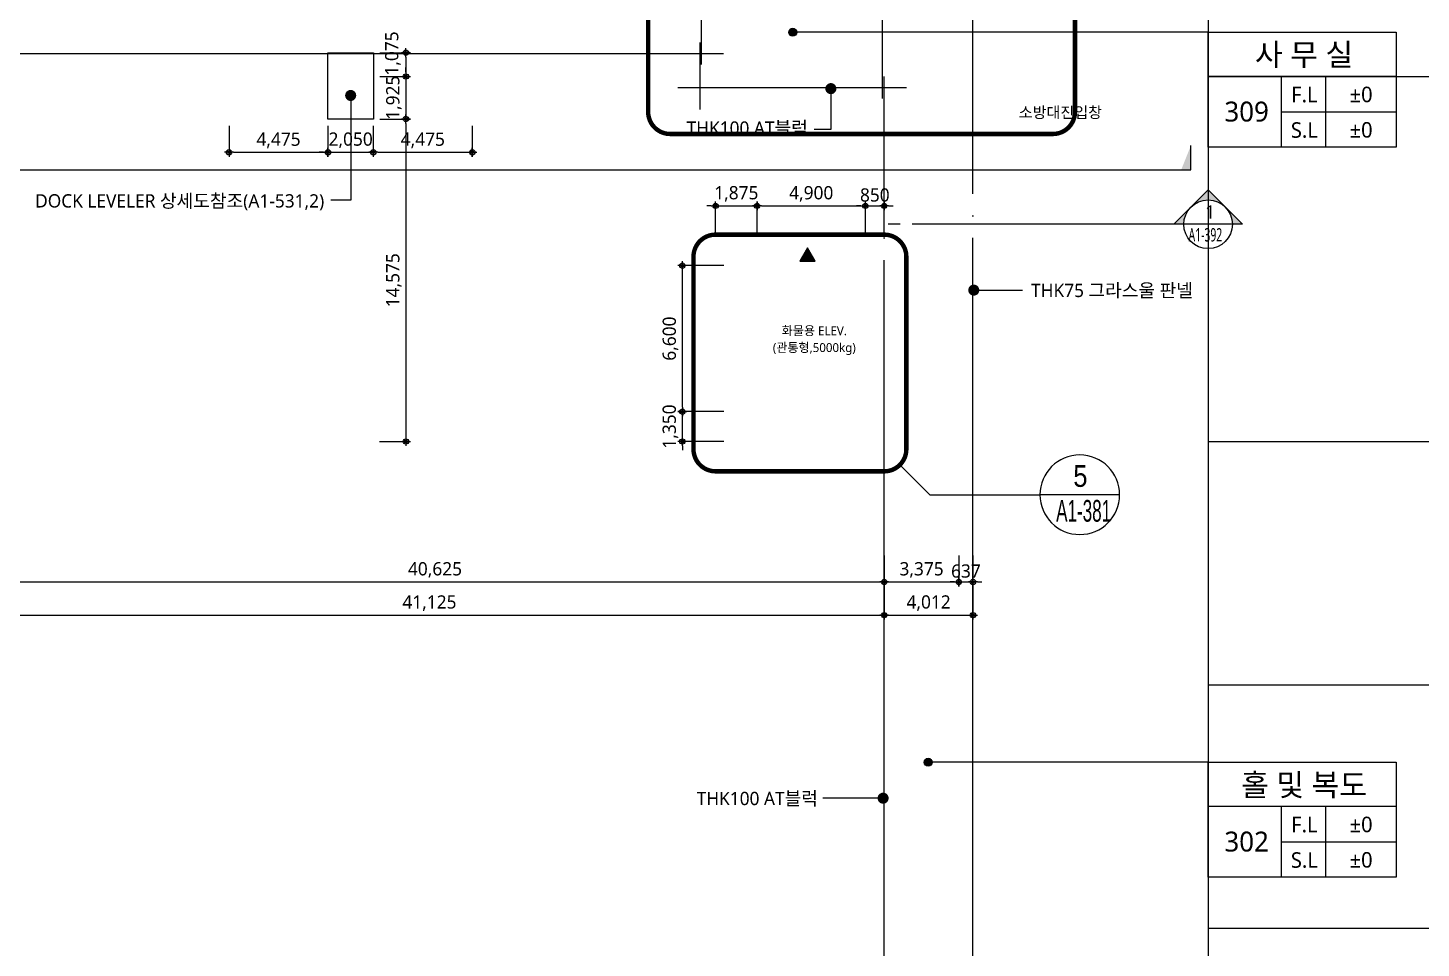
# Model space of a CAD drawing. Header units: millimetres. Extents: x 45782458 to 46215946, y 191740 to 1509539.
# Drawn here: x 46089677 to 46152674, y 676448 to 718048 of the extents above; entities that cross this region are included whole.
import ezdxf
from ezdxf.enums import TextEntityAlignment as Align

# ---------------------------------------------------------------- set-up
doc = ezdxf.new("R2010")
doc.units = ezdxf.units.MM
doc.header["$LTSCALE"] = 1000
doc.header["$MEASUREMENT"] = 0
doc.header["$PDSIZE"] = -10
doc.linetypes.add('CEN', pattern=[62, 60, -1, 0, -1])
doc.linetypes.add('SYM$0$DASHDOT', pattern=[1, 0.5, -0.25, 0, -0.25])
doc.layers.get('0').update_dxf_attribs({"linetype": 'CONTINUOUS'})
doc.layers.get('Defpoints').update_dxf_attribs({"color": 171, "linetype": 'CONTINUOUS'})
for name, color, linetype in [('cen', 14, 'CONTINUOUS'), ('Center(AR)', 30, 'CEN'), ('DIM', 7, 'CONTINUOUS'), ('LED', 7, 'CONTINUOUS'), ('NDIM', 7, 'CONTINUOUS'), ('SYM', 7, 'CONTINUOUS'), ('TEXT(MIN)', 7, 'CONTINUOUS'), ('TEXT(노트)', 7, 'CONTINUOUS'), ('TEXT(실명)', 3, 'CONTINUOUS'), ('TEXT-기입', 6, 'CONTINUOUS'), ('TITLE', 7, 'CONTINUOUS'), ('구간정리', 6, 'CONTINUOUS'), ('구간정리-TEXT', 3, 'CONTINUOUS')]:
    doc.layers.add(name, color=color, linetype=linetype)
doc.styles.add('CGS', font='cgse', dxfattribs={"bigfont": 'cgs'})
doc.styles.add('SYM$0$ARIAL', font='arial.ttf')
doc.styles.add('SYM$0$돋움', font='', dxfattribs={"width": 0.9})
doc.styles.add('TE', font='malgun_0.ttf')
doc.styles.add('나눔바른고딕', font='NanumBarunGothic.ttf')
doc.styles.get('SYM$0$돋움').set_extended_font_data('Dotum')
doc.dimstyles.new('BA', dxfattribs={"dimscale": 500, "dimtxt": 3, "dimasz": 1, "dimexe": 1, "dimexo": 5, "dimgap": 0.9, "dimtad": 1, "dimdec": 0, "dimdsep": 46, "dimlunit": 6, "dimtxsty": 'TE', "dimblk": 'DDD', "dimcen": 2.5, "dimclrd": 256, "dimclre": 256, "dimclrt": 3, "dimazin": 2, "dimtfac": 1, "dimtdec": 0, "dimtix": 1, "dimtmove": 2, "dimatfit": 3, "dimldrblk": 'DDD', "dimfxl": 1, "dimtolj": 1, "dimtzin": 0, "dimarcsym": 2})
doc.dimstyles.new('NDIM 1200', dxfattribs={"dimscale": 500, "dimtxt": 3, "dimasz": 1, "dimexe": 2, "dimexo": 2, "dimgap": 1, "dimtad": 1, "dimdec": 0, "dimdsep": 46, "dimtxsty": 'CGS', "dimblk": 'DOT0', "dimcen": 1, "dimdle": 8, "dimclrd": 2, "dimclre": 2, "dimclrt": 2, "dimadec": 0, "dimazin": 0, "dimtfac": 1, "dimtdec": 0, "dimtix": 1, "dimtmove": 2, "dimatfit": 3, "dimldrblk": 'DOT0', "dimfxl": 1, "dimtolj": 1, "dimtzin": 0, "dimlwd": -1, "dimlwe": -1, "dimarcsym": 0})

# ---------------------------------------------------------------- blocks, each defined once
blk = doc.blocks.new('A$C51E23882')
at = {"layer": 'TITLE'}
blk.add_lwpolyline([(8500, 0), (0, 0), (0, 5200), (8500, 5200)], close=True, dxfattribs=at)
for points in [[(8500, 3200), (0, 3200)], [(3300, 3200), (3300, 0)], [(5300, 3200), (5300, 0)], [(3300, 1600), (8500, 1600)]]:
    blk.add_lwpolyline(points, dxfattribs=at)
at = {"layer": 'TITLE', "style": '나눔바른고딕'}
for s, p in [('F.L', (4352, 2378)), ('S.L', (4352, 778))]:
    blk.add_text(s, height=700, dxfattribs=at).set_placement(p, align=Align.MIDDLE)
blk = doc.blocks.new('A$C04b5f2bb')
at = {"layer": 'SYM', "ltscale": 10000}
h = blk.add_hatch(color=256, dxfattribs=at)
h.dxf.hatch_style = 1
h.paths.add_polyline_path([(2000, 0), (0, 0), (1000, 1732)])
blk.add_lwpolyline([(2000, 0), (0, 0), (1000, 1732), (2000, 0)], dxfattribs=at)
blk = doc.blocks.new('DDD')
at = {"layer": 'DIM', "color": 0}
for p, q in [((-1, 0), (1, 0)), ((0, -1), (0, 1))]:
    blk.add_line(p, q, dxfattribs=at)
for radius in [0.6, 0.3]:
    blk.add_circle((0, 0), radius, dxfattribs=at)
blk = doc.blocks.new('*D854')
at = {"layer": 'Defpoints', "color": 0, "ltscale": 0.4, "transparency": 16777216}
for p in [(46087272, 694501), (46128397, 694501), (46128397, 691501)]:
    blk.add_point(p, dxfattribs=at)
at = {"layer": 'NDIM', "lineweight": -2, "ltscale": 0.4, "transparency": 16777216}
for p, q in [((46087272, 694201), (46087272, 691301)), ((46128397, 694201), (46128397, 691301)), ((46087472, 691501), (46128197, 691501))]:
    blk.add_line(p, q, dxfattribs=at)
at = {"layer": 'NDIM', "lineweight": -2, "ltscale": 0.4, "transparency": 16777216, "xscale": 200, "yscale": 200, "zscale": 200, "rotation": 180}
blk.add_blockref('DDD', (46087272, 691501), dxfattribs=at)
at = {"layer": 'NDIM', "lineweight": -2, "ltscale": 0.4, "transparency": 16777216, "xscale": 200, "yscale": 200, "zscale": 200}
blk.add_blockref('DDD', (46128397, 691501), dxfattribs=at)
at = {"layer": 'NDIM', "color": 3, "ltscale": 0.4, "transparency": 16777216, "insert": (46107835, 692043), "char_height": 600, "attachment_point": 5, "style": 'TE'}
blk.add_mtext('\\A1;41,125', dxfattribs=at)
blk = doc.blocks.new('*D855')
at = {"layer": 'Defpoints', "color": 0, "ltscale": 0.4, "transparency": 16777216}
for p in [(46087772, 694501), (46128397, 694501), (46128397, 693001)]:
    blk.add_point(p, dxfattribs=at)
at = {"layer": 'NDIM', "lineweight": -2, "ltscale": 0.4, "transparency": 16777216}
for p, q in [((46087772, 694201), (46087772, 692801)), ((46128397, 694201), (46128397, 692801)), ((46087972, 693001), (46128197, 693001))]:
    blk.add_line(p, q, dxfattribs=at)
at = {"layer": 'NDIM', "lineweight": -2, "ltscale": 0.4, "transparency": 16777216, "xscale": 200, "yscale": 200, "zscale": 200, "rotation": 180}
blk.add_blockref('DDD', (46087772, 693001), dxfattribs=at)
at = {"layer": 'NDIM', "lineweight": -2, "ltscale": 0.4, "transparency": 16777216, "xscale": 200, "yscale": 200, "zscale": 200}
blk.add_blockref('DDD', (46128397, 693001), dxfattribs=at)
at = {"layer": 'NDIM', "color": 3, "ltscale": 0.4, "transparency": 16777216, "insert": (46108085, 693542), "char_height": 600, "attachment_point": 5, "style": 'TE'}
blk.add_mtext('\\A1;40,625', dxfattribs=at)
blk = doc.blocks.new('*D857')
at = {"layer": 'Defpoints', "color": 0, "ltscale": 0.4, "transparency": 16777216}
for p in [(46128397, 694501), (46132410, 694501), (46132410, 691501)]:
    blk.add_point(p, dxfattribs=at)
at = {"layer": 'NDIM', "lineweight": -2, "ltscale": 0.4, "transparency": 16777216}
for p, q in [((46128397, 694201), (46128397, 691301)), ((46132410, 694201), (46132410, 691301)), ((46128597, 691501), (46132210, 691501))]:
    blk.add_line(p, q, dxfattribs=at)
at = {"layer": 'NDIM', "lineweight": -2, "ltscale": 0.4, "transparency": 16777216, "xscale": 200, "yscale": 200, "zscale": 200, "rotation": 180}
blk.add_blockref('DDD', (46128397, 691501), dxfattribs=at)
at = {"layer": 'NDIM', "lineweight": -2, "ltscale": 0.4, "transparency": 16777216, "xscale": 200, "yscale": 200, "zscale": 200}
blk.add_blockref('DDD', (46132410, 691501), dxfattribs=at)
at = {"layer": 'NDIM', "color": 3, "ltscale": 0.4, "transparency": 16777216, "insert": (46130404, 692043), "char_height": 600, "attachment_point": 5, "style": 'TE'}
blk.add_mtext('\\A1;4,012', dxfattribs=at)
blk = doc.blocks.new('*D858')
at = {"layer": 'Defpoints', "color": 0, "ltscale": 0.4, "transparency": 16777216}
for p in [(46131772, 694501), (46132410, 694501), (46132410, 693001)]:
    blk.add_point(p, dxfattribs=at)
at = {"layer": 'NDIM', "lineweight": -2, "ltscale": 0.4, "transparency": 16777216}
for p, q in [((46131772, 694201), (46131772, 692801)), ((46132410, 694201), (46132410, 692801)), ((46131572, 693001), (46131372, 693001)), ((46131772, 693001), (46132410, 693001)), ((46132610, 693001), (46132810, 693001))]:
    blk.add_line(p, q, dxfattribs=at)
at = {"layer": 'NDIM', "lineweight": -2, "ltscale": 0.4, "transparency": 16777216, "xscale": 200, "yscale": 200, "zscale": 200}
blk.add_blockref('DDD', (46131772, 693001), dxfattribs=at)
at = {"layer": 'NDIM', "lineweight": -2, "ltscale": 0.4, "transparency": 16777216, "xscale": 200, "yscale": 200, "zscale": 200, "rotation": 180}
blk.add_blockref('DDD', (46132410, 693001), dxfattribs=at)
at = {"layer": 'NDIM', "color": 3, "ltscale": 0.4, "transparency": 16777216, "insert": (46132091, 693491), "char_height": 600, "attachment_point": 5, "style": 'TE'}
blk.add_mtext('\\A1;637', dxfattribs=at)
blk = doc.blocks.new('*D859')
at = {"layer": 'Defpoints', "color": 0, "ltscale": 0.4, "transparency": 16777216}
for p in [(46128397, 694501), (46131772, 694501), (46131772, 693001)]:
    blk.add_point(p, dxfattribs=at)
at = {"layer": 'NDIM', "lineweight": -2, "ltscale": 0.4, "transparency": 16777216}
for p, q in [((46128397, 694201), (46128397, 692801)), ((46131772, 694201), (46131772, 692801)), ((46128597, 693001), (46131572, 693001))]:
    blk.add_line(p, q, dxfattribs=at)
at = {"layer": 'NDIM', "lineweight": -2, "ltscale": 0.4, "transparency": 16777216, "xscale": 200, "yscale": 200, "zscale": 200, "rotation": 180}
blk.add_blockref('DDD', (46128397, 693001), dxfattribs=at)
at = {"layer": 'NDIM', "lineweight": -2, "ltscale": 0.4, "transparency": 16777216, "xscale": 200, "yscale": 200, "zscale": 200}
blk.add_blockref('DDD', (46131772, 693001), dxfattribs=at)
at = {"layer": 'NDIM', "color": 3, "ltscale": 0.4, "transparency": 16777216, "insert": (46130085, 693542), "char_height": 600, "attachment_point": 5, "style": 'TE'}
blk.add_mtext('\\A1;3,375', dxfattribs=at)
blk = doc.blocks.new('*D866')
at = {"layer": 'Defpoints', "color": 0, "ltscale": 0.4, "transparency": 16777216}
for p in [(46119272, 707301), (46121447, 707301), (46121447, 700701)]:
    blk.add_point(p, dxfattribs=at)
at = {"layer": 'NDIM', "lineweight": -2, "ltscale": 0.4, "transparency": 16777216}
for p, q in [((46121147, 707301), (46119072, 707301)), ((46119272, 700901), (46119272, 707101)), ((46121147, 700701), (46119072, 700701))]:
    blk.add_line(p, q, dxfattribs=at)
at = {"layer": 'NDIM', "lineweight": -2, "ltscale": 0.4, "transparency": 16777216, "xscale": 200, "yscale": 200, "zscale": 200}
for p, rotation in [((46119272, 707301), 90), ((46119272, 700701), 270)]:
    blk.add_blockref('DDD', p, dxfattribs=dict(at, rotation=rotation))
at = {"layer": 'NDIM', "color": 3, "ltscale": 0.4, "transparency": 16777216, "insert": (46118732, 704001), "char_height": 600, "attachment_point": 5, "rotation": 90, "style": 'TE'}
blk.add_mtext('\\A1;6,600', dxfattribs=at)
blk = doc.blocks.new('*D867')
at = {"layer": 'Defpoints', "color": 0, "ltscale": 0.4, "transparency": 16777216}
for p in [(46119272, 700701), (46121447, 700701), (46121447, 699351)]:
    blk.add_point(p, dxfattribs=at)
at = {"layer": 'NDIM', "lineweight": -2, "ltscale": 0.4, "transparency": 16777216}
for p, q in [((46121147, 700701), (46119072, 700701)), ((46119272, 700901), (46119272, 701101)), ((46119272, 699351), (46119272, 700701)), ((46121147, 699351), (46119072, 699351)), ((46119272, 699151), (46119272, 698951))]:
    blk.add_line(p, q, dxfattribs=at)
at = {"layer": 'NDIM', "lineweight": -2, "ltscale": 0.4, "transparency": 16777216, "xscale": 200, "yscale": 200, "zscale": 200}
for p, rotation in [((46119272, 700701), 270), ((46119272, 699351), 90)]:
    blk.add_blockref('DDD', p, dxfattribs=dict(at, rotation=rotation))
at = {"layer": 'NDIM', "color": 3, "ltscale": 0.4, "transparency": 16777216, "insert": (46118730, 700026), "char_height": 600, "attachment_point": 5, "rotation": 90, "style": 'TE'}
blk.add_mtext('\\A1;1,350', dxfattribs=at)
blk = doc.blocks.new('*D868')
at = {"layer": 'Defpoints', "color": 0, "ltscale": 0.4, "transparency": 16777216}
for p in [(46127547, 710001), (46122647, 708501), (46127547, 708501)]:
    blk.add_point(p, dxfattribs=at)
at = {"layer": 'NDIM', "lineweight": -2, "ltscale": 0.4, "transparency": 16777216}
for p, q in [((46122647, 708801), (46122647, 710201)), ((46122847, 710001), (46127347, 710001)), ((46127547, 708801), (46127547, 710201))]:
    blk.add_line(p, q, dxfattribs=at)
at = {"layer": 'NDIM', "lineweight": -2, "ltscale": 0.4, "transparency": 16777216, "xscale": 200, "yscale": 200, "zscale": 200, "rotation": 180}
blk.add_blockref('DDD', (46122647, 710001), dxfattribs=at)
at = {"layer": 'NDIM', "lineweight": -2, "ltscale": 0.4, "transparency": 16777216, "xscale": 200, "yscale": 200, "zscale": 200}
blk.add_blockref('DDD', (46127547, 710001), dxfattribs=at)
at = {"layer": 'NDIM', "color": 3, "ltscale": 0.4, "transparency": 16777216, "insert": (46125097, 710542), "char_height": 600, "attachment_point": 5, "style": 'TE'}
blk.add_mtext('\\A1;4,900', dxfattribs=at)
blk = doc.blocks.new('*D869')
at = {"layer": 'Defpoints', "color": 0, "ltscale": 0.4, "transparency": 16777216}
for p in [(46122647, 710001), (46120772, 708501), (46122647, 708501)]:
    blk.add_point(p, dxfattribs=at)
at = {"layer": 'NDIM', "lineweight": -2, "ltscale": 0.4, "transparency": 16777216}
for p, q in [((46120572, 710001), (46120372, 710001)), ((46120772, 708801), (46120772, 710201)), ((46120772, 710001), (46122647, 710001)), ((46122647, 708801), (46122647, 710201)), ((46122847, 710001), (46123047, 710001))]:
    blk.add_line(p, q, dxfattribs=at)
at = {"layer": 'NDIM', "lineweight": -2, "ltscale": 0.4, "transparency": 16777216, "xscale": 200, "yscale": 200, "zscale": 200}
blk.add_blockref('DDD', (46120772, 710001), dxfattribs=at)
at = {"layer": 'NDIM', "lineweight": -2, "ltscale": 0.4, "transparency": 16777216, "xscale": 200, "yscale": 200, "zscale": 200, "rotation": 180}
blk.add_blockref('DDD', (46122647, 710001), dxfattribs=at)
at = {"layer": 'NDIM', "color": 3, "ltscale": 0.4, "transparency": 16777216, "insert": (46121710, 710543), "char_height": 600, "attachment_point": 5, "style": 'TE'}
blk.add_mtext('\\A1;1,875', dxfattribs=at)
blk = doc.blocks.new('*D870')
at = {"layer": 'Defpoints', "color": 0, "ltscale": 0.4, "transparency": 16777216}
for p in [(46128397, 710001), (46127547, 708501), (46128397, 708501)]:
    blk.add_point(p, dxfattribs=at)
at = {"layer": 'NDIM', "lineweight": -2, "ltscale": 0.4, "transparency": 16777216}
for p, q in [((46127347, 710001), (46127147, 710001)), ((46127547, 708801), (46127547, 710201)), ((46127547, 710001), (46128397, 710001)), ((46128397, 708801), (46128397, 710201)), ((46128597, 710001), (46128797, 710001))]:
    blk.add_line(p, q, dxfattribs=at)
at = {"layer": 'NDIM', "lineweight": -2, "ltscale": 0.4, "transparency": 16777216, "xscale": 200, "yscale": 200, "zscale": 200}
blk.add_blockref('DDD', (46127547, 710001), dxfattribs=at)
at = {"layer": 'NDIM', "lineweight": -2, "ltscale": 0.4, "transparency": 16777216, "xscale": 200, "yscale": 200, "zscale": 200, "rotation": 180}
blk.add_blockref('DDD', (46128397, 710001), dxfattribs=at)
at = {"layer": 'NDIM', "color": 3, "ltscale": 0.4, "transparency": 16777216, "insert": (46127972, 710491), "char_height": 600, "attachment_point": 5, "style": 'TE'}
blk.add_mtext('\\A1;850', dxfattribs=at)
blk = doc.blocks.new('DOT0')
blk.add_line((-3, 0), (3, 0))
at = {"color": 6}
blk.add_circle((0, 0), 0.75, dxfattribs=at)
blk = doc.blocks.new('SYM$0$det-tar-wi')
at = {"layer": '구간정리', "ltscale": 0.2}
blk.add_line((0, 0), (11, 0), dxfattribs=at)
blk.add_circle((5.5, 0), 5.5, dxfattribs=at)
at = {"layer": '구간정리-TEXT', "color": 3, "style": 'SYM$0$ARIAL'}
blk.add_attdef('2', text='', height=3, dxfattribs=at).set_placement((5.5, 2.58), align=Align.MIDDLE_CENTER)
at = {"layer": '구간정리-TEXT', "color": 3, "style": 'SYM$0$ARIAL', "width": 0.6}
blk.add_attdef('A1.00', text='', height=3, dxfattribs=at).set_placement((5.57, -2.22), align=Align.MIDDLE_CENTER)
blk = doc.blocks.new('*D1306')
at = {"layer": 'Defpoints', "color": 0, "ltscale": 0.4, "transparency": 16777216}
for p in [(46103247, 713926), (46105297, 713926), (46105297, 712426)]:
    blk.add_point(p, dxfattribs=at)
at = {"layer": 'NDIM', "lineweight": -2, "ltscale": 0.4, "transparency": 16777216}
for p, q in [((46103247, 713626), (46103247, 712226)), ((46105297, 713626), (46105297, 712226)), ((46103047, 712426), (46102847, 712426)), ((46103247, 712426), (46105297, 712426)), ((46105497, 712426), (46105697, 712426))]:
    blk.add_line(p, q, dxfattribs=at)
at = {"layer": 'NDIM', "lineweight": -2, "ltscale": 0.4, "transparency": 16777216, "xscale": 200, "yscale": 200, "zscale": 200}
blk.add_blockref('DDD', (46103247, 712426), dxfattribs=at)
at = {"layer": 'NDIM', "lineweight": -2, "ltscale": 0.4, "transparency": 16777216, "xscale": 200, "yscale": 200, "zscale": 200, "rotation": 180}
blk.add_blockref('DDD', (46105297, 712426), dxfattribs=at)
at = {"layer": 'NDIM', "color": 3, "ltscale": 0.4, "transparency": 16777216, "insert": (46104272, 712967), "char_height": 600, "attachment_point": 5, "style": 'TE'}
blk.add_mtext('\\A1;2,050', dxfattribs=at)
blk = doc.blocks.new('*D1307')
at = {"layer": 'Defpoints', "color": 0, "ltscale": 0.4, "transparency": 16777216}
for p in [(46105297, 713926), (46109772, 713926), (46109772, 712426)]:
    blk.add_point(p, dxfattribs=at)
at = {"layer": 'NDIM', "lineweight": -2, "ltscale": 0.4, "transparency": 16777216}
for p, q in [((46105297, 713626), (46105297, 712226)), ((46109772, 713626), (46109772, 712226)), ((46105497, 712426), (46109572, 712426))]:
    blk.add_line(p, q, dxfattribs=at)
at = {"layer": 'NDIM', "lineweight": -2, "ltscale": 0.4, "transparency": 16777216, "xscale": 200, "yscale": 200, "zscale": 200, "rotation": 180}
blk.add_blockref('DDD', (46105297, 712426), dxfattribs=at)
at = {"layer": 'NDIM', "lineweight": -2, "ltscale": 0.4, "transparency": 16777216, "xscale": 200, "yscale": 200, "zscale": 200}
blk.add_blockref('DDD', (46109772, 712426), dxfattribs=at)
at = {"layer": 'NDIM', "color": 3, "ltscale": 0.4, "transparency": 16777216, "insert": (46107535, 712962), "char_height": 600, "attachment_point": 5, "style": 'TE'}
blk.add_mtext('\\A1;4,475', dxfattribs=at)
blk = doc.blocks.new('*D1308')
at = {"layer": 'Defpoints', "color": 0, "ltscale": 0.4, "transparency": 16777216}
for p in [(46098772, 713926), (46103247, 713926), (46103247, 712426)]:
    blk.add_point(p, dxfattribs=at)
at = {"layer": 'NDIM', "lineweight": -2, "ltscale": 0.4, "transparency": 16777216}
for p, q in [((46098772, 713626), (46098772, 712226)), ((46103247, 713626), (46103247, 712226)), ((46098972, 712426), (46103047, 712426))]:
    blk.add_line(p, q, dxfattribs=at)
at = {"layer": 'NDIM', "lineweight": -2, "ltscale": 0.4, "transparency": 16777216, "xscale": 200, "yscale": 200, "zscale": 200, "rotation": 180}
blk.add_blockref('DDD', (46098772, 712426), dxfattribs=at)
at = {"layer": 'NDIM', "lineweight": -2, "ltscale": 0.4, "transparency": 16777216, "xscale": 200, "yscale": 200, "zscale": 200}
blk.add_blockref('DDD', (46103247, 712426), dxfattribs=at)
at = {"layer": 'NDIM', "color": 3, "ltscale": 0.4, "transparency": 16777216, "insert": (46101010, 712962), "char_height": 600, "attachment_point": 5, "style": 'TE'}
blk.add_mtext('\\A1;4,475', dxfattribs=at)
blk = doc.blocks.new('*D1309')
at = {"layer": 'Defpoints', "color": 0, "ltscale": 0.4, "transparency": 16777216}
for p in [(46105297, 713926), (46105271, 699351), (46106772, 699351)]:
    blk.add_point(p, dxfattribs=at)
at = {"layer": 'NDIM', "lineweight": -2, "ltscale": 0.4, "transparency": 16777216}
for p, q in [((46105597, 713926), (46106972, 713926)), ((46106772, 713726), (46106772, 699551)), ((46105571, 699351), (46106972, 699351))]:
    blk.add_line(p, q, dxfattribs=at)
at = {"layer": 'NDIM', "lineweight": -2, "ltscale": 0.4, "transparency": 16777216, "xscale": 200, "yscale": 200, "zscale": 200}
for p, rotation in [((46106772, 713926), 90), ((46106772, 699351), 270)]:
    blk.add_blockref('DDD', p, dxfattribs=dict(at, rotation=rotation))
at = {"layer": 'NDIM', "color": 3, "ltscale": 0.4, "transparency": 16777216, "insert": (46106230, 706639), "char_height": 600, "attachment_point": 5, "rotation": 90, "style": 'TE'}
blk.add_mtext('\\A1;14,575', dxfattribs=at)
blk = doc.blocks.new('*D1310')
at = {"layer": 'Defpoints', "color": 0, "ltscale": 0.4, "transparency": 16777216}
for p in [(46105297, 715851), (46105297, 713926), (46106772, 713926)]:
    blk.add_point(p, dxfattribs=at)
at = {"layer": 'NDIM', "lineweight": -2, "ltscale": 0.4, "transparency": 16777216}
for p, q in [((46105597, 715851), (46106972, 715851)), ((46106772, 716051), (46106772, 716251)), ((46106772, 715851), (46106772, 713926)), ((46105597, 713926), (46106972, 713926)), ((46106772, 713726), (46106772, 713526))]:
    blk.add_line(p, q, dxfattribs=at)
at = {"layer": 'NDIM', "lineweight": -2, "ltscale": 0.4, "transparency": 16777216, "xscale": 200, "yscale": 200, "zscale": 200}
for p, rotation in [((46106772, 715851), 270), ((46106772, 713926), 90)]:
    blk.add_blockref('DDD', p, dxfattribs=dict(at, rotation=rotation))
at = {"layer": 'NDIM', "color": 3, "ltscale": 0.4, "transparency": 16777216, "insert": (46106230, 714889), "char_height": 600, "attachment_point": 5, "rotation": 90, "style": 'TE'}
blk.add_mtext('\\A1;1,925', dxfattribs=at)
blk = doc.blocks.new('*D1311')
at = {"layer": 'Defpoints', "color": 0, "ltscale": 0.4, "transparency": 16777216}
for p in [(46105297, 716926), (46105297, 715851), (46106772, 715851)]:
    blk.add_point(p, dxfattribs=at)
at = {"layer": 'NDIM', "lineweight": -2, "ltscale": 0.4, "transparency": 16777216}
for p, q in [((46105597, 716926), (46106972, 716926)), ((46106772, 716726), (46106772, 716051)), ((46105597, 715851), (46106972, 715851))]:
    blk.add_line(p, q, dxfattribs=at)
at = {"layer": 'NDIM', "lineweight": -2, "ltscale": 0.4, "transparency": 16777216, "xscale": 200, "yscale": 200, "zscale": 200}
for p, rotation in [((46106772, 716926), 90), ((46106772, 715851), 270)]:
    blk.add_blockref('DDD', p, dxfattribs=dict(at, rotation=rotation))
at = {"layer": 'NDIM', "color": 3, "ltscale": 0.4, "transparency": 16777216, "insert": (46106182, 716889), "char_height": 600, "attachment_point": 5, "rotation": 90, "style": 'TE'}
blk.add_mtext('\\A1;1,075', dxfattribs=at)

msp = doc.modelspace()

# ---------------------------------------------------------------- hatches: boundary and pattern name
at = {"layer": 'LED'}
h = msp.add_hatch(color=256, dxfattribs=at)
h.dxf.hatch_style = 1
edge = h.paths.add_edge_path()
edge.add_arc((46124258.7, 717851.3), 180, 180, 540, ccw=False)
h = msp.add_hatch(color=256, dxfattribs=at)
h.dxf.hatch_style = 1
edge = h.paths.add_edge_path()
edge.add_arc((46130383.9, 684851.3), 180, 180, 540, ccw=False)
at = {"layer": 'SYM'}
msp.add_hatch(color=256, dxfattribs=at).paths.add_polyline_path([(46142262.5, 712726.3), (46141822.5, 711626.3), (46142262.5, 711626.3)])
h = msp.add_hatch(color=256, dxfattribs=at)
h.paths.add_polyline_path([(46143042.2, 710724.2), (46143820, 709946.4, 0.4142136), (46142264.4, 709946.4)])
h.paths.add_polyline_path([(46143820, 709946.4), (46144597.8, 709168.5), (46144142.2, 709168.5, 0.1989124)])
h.paths.add_polyline_path([(46142264.4, 709946.4, 0.1989124), (46141942.2, 709168.5), (46141486.6, 709168.5)])

# ---------------------------------------------------------------- linework, layer by layer
msp.add_line((46144142.2, 709168.5), (46141942.2, 709168.5))
at = {"ltscale": 10000}
for points in [[(46143042.2, 717851.3), (46124258.7, 717851.3)], [(46143042.2, 684851.3), (46130383.9, 684851.3)]]:
    msp.add_lwpolyline(points, dxfattribs=at)
at = {"color": 8, "ltscale": 10000}
msp.add_lwpolyline([(46103247.3, 716926.3), (46105297.3, 716926.3), (46105297.3, 713926.3), (46103247.3, 713926.3)], close=True, dxfattribs=at)
at = {"layer": 'cen', "ltscale": 10000}
for p, q in [((46143042.2, 715851.3), (46172222.3, 715851.3)), ((46143042.2, 699351.3), (46172222.3, 699351.3)), ((46143042.2, 688351.3), (46172222.3, 688351.3)), ((46143042.2, 677351.3), (46172222.3, 677351.3))]:
    msp.add_line(p, q, dxfattribs=at)
at = {"layer": 'Center(AR)'}
for p, q in [((46120134.8, 716388.8), (46120134.8, 745101.3)), ((46128322.3, 716388.8), (46128322.3, 733951.3)), ((46132409.8, 648551.3), (46132409.8, 725201.3)), ((46120072.3, 714351.3), (46120072.3, 717388.8)), ((46128322.3, 714851.3), (46128322.3, 717388.8)), ((46018772.3, 716888.8), (46121134.8, 716888.8)), ((46128397.3, 647551.3), (46128397.3, 715851.3)), ((46119072.3, 715351.3), (46129397.3, 715351.3))]:
    msp.add_line(p, q, dxfattribs=at)
at = {"layer": 'Defpoints'}
msp.add_line((46018772.3, 711626.3), (46142262.5, 711626.3), dxfattribs=at)
msp.add_lwpolyline([(46143042.2, 634490.2), (46018772.3, 634490.2), (46018772.3, 750690.2), (46143042.2, 750690.2)], close=True, dxfattribs=at)
at = {"layer": 'LED', "ltscale": 10000}
for p, q in [((46125984.9, 713448.2), (46125230.8, 713448.2)), ((46104272.3, 710254.5), (46103372.2, 710254.5))]:
    msp.add_line(p, q, dxfattribs=at)
at = {"layer": 'LED'}
for centre in [(46124258.7, 717851.3), (46130383.9, 684851.3)]:
    msp.add_circle(centre, 180, dxfattribs=at)
at = {"layer": 'SYM'}
for p, q in [((46142262.5, 711626.3), (46142262.5, 712726.3)), ((46128012.5, 711626.3), (46128562.5, 711626.3)), ((46129112.5, 711626.3), (46142262.5, 711626.3)), ((46141486.6, 709168.5), (46143042.2, 710724.2)), ((46144597.8, 709168.5), (46143042.2, 710724.2)), ((46129118.1, 709168.5), (46128568.1, 709168.5)), ((46141942.2, 709168.5), (46129668.1, 709168.5)), ((46144597.8, 709168.5), (46144142.2, 709168.5))]:
    msp.add_line(p, q, dxfattribs=at)
msp.add_circle((46143042.2, 709168.5), 1100, dxfattribs=at)
at = {"layer": '구간정리', "linetype": 'SYM$0$DASHDOT', "ltscale": 2, "const_width": 200}
for points in [[(46118722.3, 713251.3), (46136022.3, 713251.3, 0.4142136), (46137022.3, 714251.3), (46137022.3, 744301.3, 0.4142136), (46136022.3, 745301.3), (46118722.3, 745301.3, 0.4142136), (46117722.3, 744301.3), (46117722.3, 714251.3, 0.4142136)], [(46120772.3, 708701.3), (46128397.3, 708701.3, -0.4142136), (46129397.3, 707701.3), (46129397.3, 699001.3, -0.4142136), (46128397.3, 698001.3), (46120772.3, 698001.3, -0.4142136), (46119772.3, 699001.3), (46119772.3, 707701.3, -0.4142136)]]:
    msp.add_lwpolyline(points, format="xyb", close=True, dxfattribs=at)
at = {"layer": '구간정리', "ltscale": 0.2}
msp.add_lwpolyline([(46129104.4, 698294.2), (46130454.3, 696944.3), (46135439.8, 696944.3)], dxfattribs=at)

# ---------------------------------------------------------------- block references
for p in [(46143042.2, 712651.3), (46143042.2, 679651.3)]:
    msp.add_blockref('A$C51E23882', p)
at = {"ltscale": 10000, "xscale": -0.35, "yscale": 0.35, "zscale": 0.35, "rotation": 240.0000000000409}
msp.add_blockref('A$C04b5f2bb', (46124582.3, 707501.3), dxfattribs=at)
at = {"layer": '구간정리'}
ref = msp.add_blockref('SYM$0$det-tar-wi', (46139039.8, 696944.3), dxfattribs=dict(at, xscale=-327.2727272727273, yscale=327.2727272727273, zscale=327.2727272727273))
ref.add_attrib('A1.00', 'A1-381', dxfattribs={"layer": '구간정리-TEXT', "color": 3, "height": 981.82, "style": 'SYM$0$돋움', "width": 0.6}).set_placement((46137414.4, 696216.7), align=Align.MIDDLE_CENTER)
ref.add_attrib('2', '5', dxfattribs={"layer": '구간정리-TEXT', "color": 3, "height": 981.8, "style": 'SYM$0$돋움', "width": 0.9}).set_placement((46137267.4, 697789.7), align=Align.MIDDLE_CENTER)

# ---------------------------------------------------------------- texts
at = {"layer": 'TEXT(MIN)', "style": '나눔바른고딕'}
msp.add_text('소방대진입창', height=500, dxfattribs=at).set_placement((46134479.5, 714225.4, 0), align=Align.MIDDLE_LEFT)
msp.add_text('소방대진입창', height=500, dxfattribs=at).set_placement((46134479.5, 714225.4, 0), align=Align.MIDDLE_LEFT)
for s, p in [('THK100 AT블럭', (46124943.3, 713520.5)), ('DOCK LEVELER 상세도참조(A1-531,2)', (46103077, 710227.9)), ('THK75 그라스울 판넬', (46142352.7, 706180.3)), ('THK100 AT블럭', (46125399.1, 683213))]:
    msp.add_text(s, height=600, dxfattribs=at).set_placement(p, align=Align.MIDDLE_RIGHT)
at = {"layer": 'TEXT(노트)', "style": '나눔바른고딕'}
msp.add_text('1', height=600, dxfattribs=at).set_placement((46142908.9, 709425.7))
at = {"layer": 'TEXT(노트)', "style": '나눔바른고딕', "width": 0.6}
msp.add_text('A1-392', height=600, dxfattribs=at).set_placement((46142157.2, 708395.3))
at = {"layer": 'TEXT(노트)', "style": '나눔바른고딕'}
for s, p in [('화물용 ELEV.', (46125236.1, 704365.2)), ('(관통형,5000kg)', (46125236.1, 703561.8))]:
    msp.add_text(s, height=400, dxfattribs=at).set_placement(p, align=Align.MIDDLE)
at = {"layer": 'TEXT(실명)', "style": '나눔바른고딕'}
for s, p in [('사 무 실', (46147379.9, 716845.5)), ('홀 및 복도', (46147379.9, 683845.5))]:
    msp.add_text(s, height=1000, dxfattribs=at).set_placement(p, align=Align.MIDDLE)
at = {"layer": 'TEXT-기입', "style": '나눔바른고딕'}
for s, height, p in [('±0', 700, (46149958.3, 715039.2)), ('309', 900, (46144783.5, 714264.7)), ('±0', 700, (46149958.3, 713439.2)), ('±0', 700, (46149958.3, 682039.2)), ('302', 900, (46144783.5, 681264.7)), ('±0', 700, (46149958.3, 680439.2))]:
    msp.add_text(s, height=height, dxfattribs=at).set_placement(p, align=Align.MIDDLE)

# ---------------------------------------------------------------- dimensions: what is measured, and where the dimension line sits
at = {"layer": 'NDIM', "ltscale": 0.4}
dim = msp.add_linear_dim(base=(46106772.3, 715851.3), p1=(46105297.3, 716926.3), p2=(46105297.3, 715851.3), angle=270, dimstyle='BA', override={"dimscale": 200, "dimexo": 1.5}, dxfattribs=at)
dim.commit()
dim.dimension.update_dxf_attribs({"geometry": '*D1311', "text_midpoint": (46106181.9, 716888.8), "dimtype": 160})
for base, p1, p2, angle, picture, middle in [((46106772.3, 713926.3), (46105297.3, 715851.3), (46105297.3, 713926.3), 270, '*D1310', (46106230.4, 714888.8)), ((46106772.3, 699351.3), (46105297.3, 713926.3), (46105270.9, 699351.3), 270, '*D1309', (46106230.4, 706638.8)), ((46119272.3, 707301.3), (46121447.3, 700701.3), (46121447.3, 707301.3), 90, '*D866', (46118732, 704001.3)), ((46119272.3, 700701.3), (46121447.3, 699351.3), (46121447.3, 700701.3), 90, '*D867', (46118730.4, 700026.3))]:
    dim = msp.add_linear_dim(base=base, p1=p1, p2=p2, angle=angle, dimstyle='BA', override={"dimscale": 200, "dimexo": 1.5}, dxfattribs=at)
    dim.commit()
    dim.dimension.update_dxf_attribs({"geometry": picture, "text_midpoint": middle})
for base, p1, p2, picture, middle in [((46103247.3, 712426.3), (46098772.3, 713926.3), (46103247.3, 713926.3), '*D1308', (46101009.8, 712961.8)), ((46105297.3, 712426.3), (46103247.3, 713926.3), (46105297.3, 713926.3), '*D1306', (46104272.3, 712966.7)), ((46109772.3, 712426.3), (46105297.3, 713926.3), (46109772.3, 713926.3), '*D1307', (46107534.8, 712961.8)), ((46122647.3, 710001.3), (46120772.3, 708501.3), (46122647.3, 708501.3), '*D869', (46121709.8, 710543.3)), ((46127547.3, 710001.3), (46122647.3, 708501.3), (46127547.3, 708501.3), '*D868', (46125097.3, 710541.7)), ((46128397.3, 710001.3), (46127547.3, 708501.3), (46128397.3, 708501.3), '*D870', (46127972.3, 710491.3)), ((46128397.3, 691501.3), (46087272.3, 694501.3), (46128397.3, 694501.3), '*D854', (46107834.8, 692043.3)), ((46128397.3, 693001.3), (46087772.3, 694501.3), (46128397.3, 694501.3), '*D855', (46108084.8, 693541.7)), ((46132409.8106778, 691501.3427019), (46128397.3106779, 694501.3427019), (46132409.8106778, 694501.3427019), '*D857', (46130403.5606778, 692043.2992237)), ((46131772.3, 693001.3), (46128397.3, 694501.3), (46131772.3, 694501.3), '*D859', (46130084.8, 693541.7)), ((46132409.8106778, 693001.3427019), (46131772.3106778, 694501.3427019), (46132409.8106778, 694501.3427019), '*D858', (46132091.0606778, 693491.329115))]:
    dim = msp.add_linear_dim(base=base, p1=p1, p2=p2, dimstyle='BA', override={"dimscale": 200, "dimexo": 1.5}, dxfattribs=at)
    dim.commit()
    dim.dimension.update_dxf_attribs({"geometry": picture, "text_midpoint": middle})

# ---------------------------------------------------------------- leaders
at = {"layer": 'LED', "ltscale": 10000}
for points in [[(46104272.3, 714993.3), (46104272.3, 710254.5)], [(46125984.9, 715301.3), (46125984.9, 713448.2)], [(46132447.3, 706192.6), (46134647.2, 706192.6)], [(46128347.3, 683225.2), (46125621.7, 683225.2)]]:
    msp.add_leader(points, dimstyle='NDIM 1200', override={"dimasz": 1, "dimtad": 0, "dimclrd": 256, "dimldrblk": 'Dot'}, dxfattribs=at)

doc.saveas('drawing.dxf')
